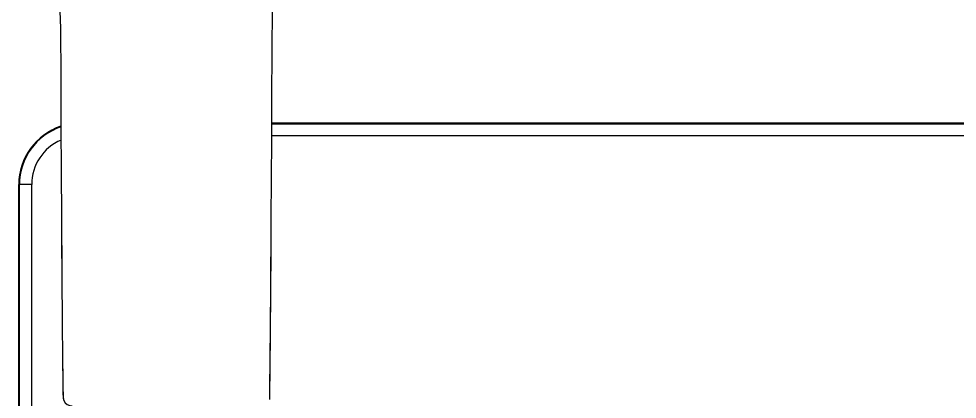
# Model space of a CAD drawing. Extents: x 0 to 1354, y -165 to 827.
# Drawn here: x 95.5 to 248, y 146.2 to 208.1 of the extents above; entities that cross this region are included whole.
import ezdxf

# ---------------------------------------------------------------- set-up
doc = ezdxf.new("R2010")
doc.units = 0
doc.header["$LTSCALE"] = 10
doc.header["$MEASUREMENT"] = 0
doc.layers.add('DEF_LAYER_ASSEM_MEMBER', color=7, linetype='CONTINUOUS')

msp = doc.modelspace()

# ---------------------------------------------------------------- linework, layer by layer
at = {"layer": 'DEF_LAYER_ASSEM_MEMBER', "color": 7, "linetype": 'Continuous'}
for p, q in [((415.47, 191.11), (136.61, 191.11)), ((136.61, 191.02), (415.47, 191.02)), ((415.47, 189.02), (136.6, 189.02)), ((95.48, 81.12), (95.48, 181.12)), ((97.57, 181.12), (95.48, 181.12)), ((95.57, 81.12), (95.57, 181.12)), ((97.57, 181.12), (97.57, 81.12)), ((136.5, 172.86), (136.52, 175.65))]:
    msp.add_line(p, q, dxfattribs=at)
at = {"layer": 'DEF_LAYER_ASSEM_MEMBER', "color": 9, "linetype": 'Continuous'}
for p, q in [((102.43, 173.25), (102.43, 173.22)), ((102.68, 146.6), (102.67, 146.6))]:
    msp.add_line(p, q, dxfattribs=at)
at = {"layer": 'DEF_LAYER_ASSEM_MEMBER', "color": 7, "linetype": 'Continuous'}
for points in [[(98.23, 237.3), (99.36, 232.56), (101.01, 223.68), (101.95, 214.99), (102.26, 206.58), (102.29, 198.42), (102.33, 190.6), (102.37, 183.13)], [(136.66, 202.58), (136.73, 209.99), (137.19, 217.6), (138.2, 225.42), (139.76, 233.37), (140.76, 237.49)], [(136.52, 175.65), (136.56, 181.94), (136.6, 188.54), (136.63, 195.42), (136.66, 202.58)], [(102.37, 183.13), (102.42, 176.04), (102.43, 173.25)], [(102.43, 172.96), (102.43, 172.89), (102.44, 172.83), (102.44, 172.7)], [(102.44, 172.7), (102.44, 172.64), (102.44, 172.57), (102.44, 172.51), (102.44, 172.44), (102.44, 172.38), (102.44, 172.31), (102.44, 172.25), (102.44, 172.18), (102.44, 172.12), (102.44, 172.05), (102.44, 171.99), (102.44, 171.92), (102.44, 171.85), (102.44, 171.72)], [(136.27, 146.6), (136.38, 156.54), (136.45, 165.87), (136.5, 172.86)], [(102.44, 171.72), (102.44, 171.66), (102.44, 171.59), (102.44, 171.53), (102.44, 171.46), (102.44, 171.39), (102.44, 171.33), (102.44, 171.26), (102.45, 171.2), (102.45, 171.13), (102.45, 171.06), (102.45, 171), (102.45, 170.93), (102.45, 170.86), (102.45, 170.73)], [(102.45, 170.73), (102.45, 170.67), (102.45, 170.6), (102.45, 170.53), (102.45, 170.46), (102.45, 170.4), (102.45, 170.33), (102.45, 170.26), (102.45, 170.2), (102.45, 170.13), (102.45, 170.06), (102.45, 169.99), (102.45, 169.93), (102.45, 169.79)], [(102.45, 169.79), (102.45, 169.72), (102.46, 169.66), (102.46, 169.59), (102.46, 169.52), (102.46, 169.45), (102.46, 169.39), (102.46, 169.32), (102.46, 169.25), (102.46, 169.18), (102.46, 169.11), (102.46, 169.05), (102.46, 168.98), (102.46, 168.84)], [(102.46, 168.84), (102.46, 168.77), (102.46, 168.7), (102.46, 168.63), (102.46, 168.57), (102.46, 168.5), (102.46, 168.43), (102.46, 168.36), (102.46, 168.29), (102.47, 168.22), (102.47, 168.15), (102.47, 168.01)], [(102.47, 168.01), (102.47, 167.94), (102.47, 167.87), (102.47, 167.81), (102.47, 167.74), (102.47, 167.67), (102.47, 167.6), (102.47, 167.53), (102.47, 167.46), (102.47, 167.39), (102.47, 167.32), (102.47, 167.25), (102.47, 167.11)], [(102.62, 151.13), (102.62, 151.05), (102.62, 150.96), (102.62, 150.88), (102.62, 150.8), (102.62, 150.71), (102.62, 150.63), (102.62, 150.46)], [(102.62, 150.46), (102.62, 150.38), (102.63, 150.29), (102.63, 150.21), (102.63, 150.12), (102.63, 150.04), (102.63, 149.87)], [(102.63, 149.87), (102.63, 149.79), (102.63, 149.7), (102.63, 149.62), (102.63, 149.53), (102.63, 149.45), (102.64, 149.36), (102.64, 149.19)], [(102.64, 149.19), (102.64, 149.11), (102.64, 149.02), (102.64, 148.94), (102.64, 148.85), (102.64, 148.76), (102.64, 148.59)], [(102.64, 148.59), (102.65, 148.51), (102.65, 148.42), (102.65, 148.34), (102.65, 148.25), (102.65, 148.16), (102.65, 147.99)], [(102.65, 147.99), (102.65, 147.9), (102.65, 147.81), (102.65, 147.72), (102.66, 147.63), (102.66, 147.54), (102.66, 147.36)], [(102.66, 147.36), (102.66, 147.26), (102.66, 147.17), (102.66, 147.07), (102.66, 146.97), (102.67, 146.77)], [(102.67, 146.77), (102.67, 146.67), (102.67, 146.6)], [(102.67, 146.6), (102.69, 146.37), (102.81, 145.97), (103.04, 145.62), (103.37, 145.35), (103.75, 145.17), (104.17, 145.11)]]:
    msp.add_lwpolyline(points, dxfattribs=at)
for centre, radius, start, end in [((105.47, 181.12), 9.99, 108.3332, 180), ((105.47, 181.12), 9.89, 108.5148, 180), ((105.47, 181.12), 7.89, 113.3526, 180), ((-3320.75, 191.71), 3457.31, 359.24453, 359.68765)]:
    msp.add_arc(centre, radius, start, end, dxfattribs=at)
at = {"layer": 'DEF_LAYER_ASSEM_MEMBER', "color": 9, "linetype": 'Continuous'}
for centre, radius, start, end in [((3698.74, 193.25), 3596.37, 180.31915, 180.74326), ((104.2, 146.62), 1.52, 180.7631, 194.8047), ((104.18, 146.61), 1.5, 194.8107, 196.6376)]:
    msp.add_arc(centre, radius, start, end, dxfattribs=at)

doc.saveas('drawing.dxf')
